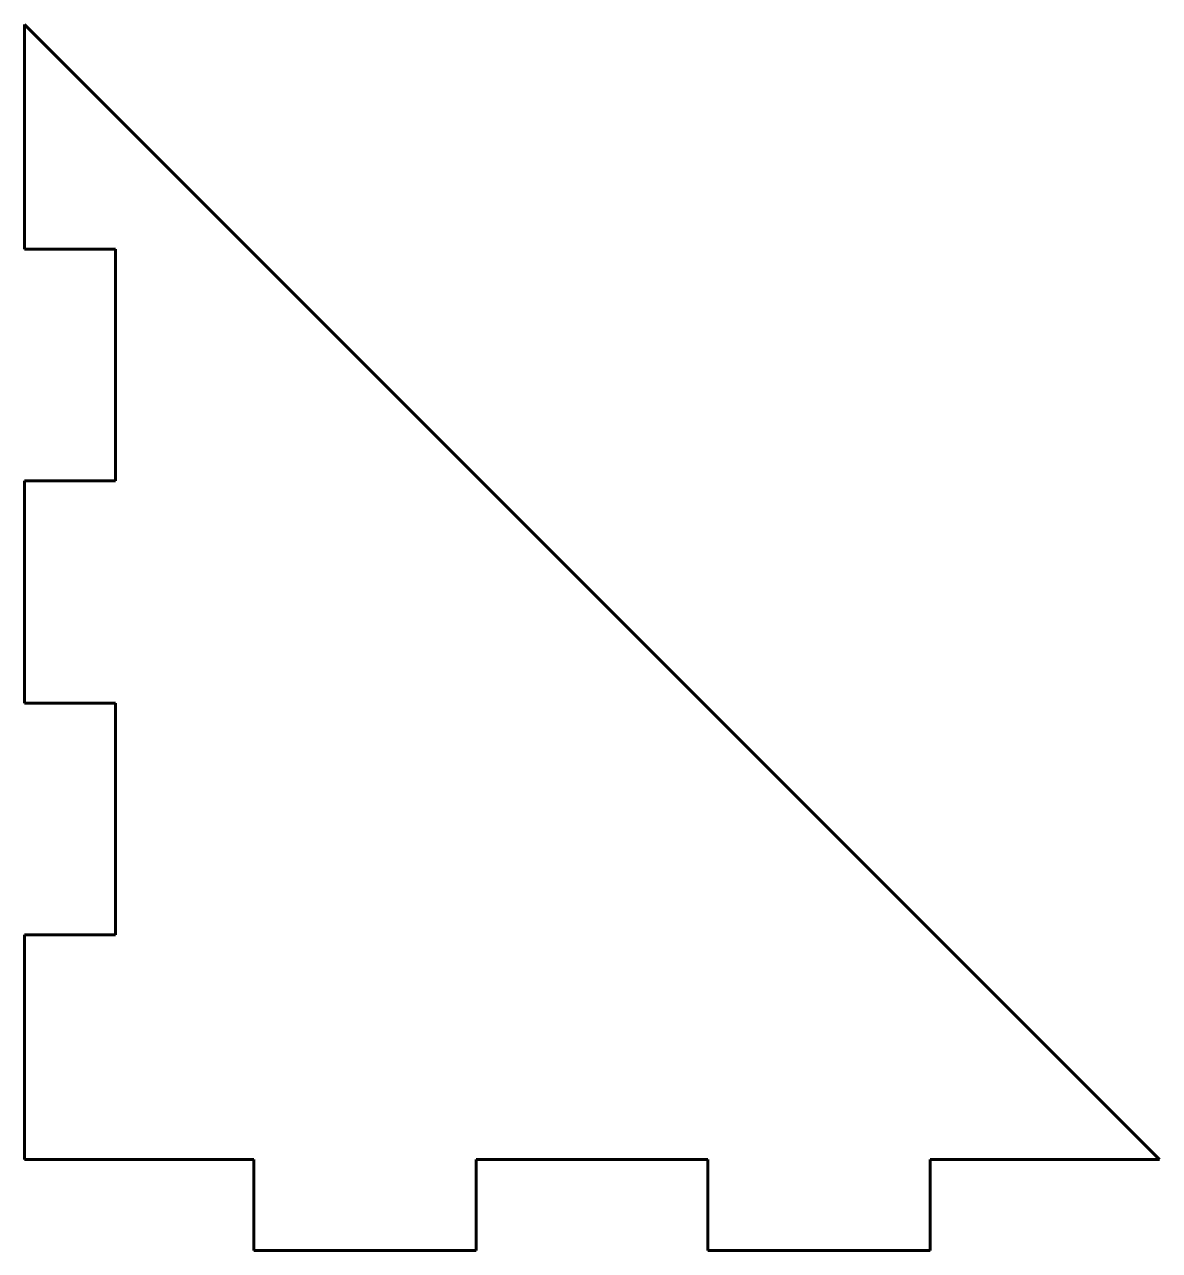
# Model space of a CAD drawing. Header units: millimetres. Extents: x 56 to 156, y 123 to 231.
import ezdxf

# ---------------------------------------------------------------- set-up
doc = ezdxf.new("R2010")
doc.units = ezdxf.units.MM
doc.linetypes.add('K5LT_BASIC', pattern=[0])
doc.layers.add('Системный слой', color=7, linetype='Continuous')

msp = doc.modelspace()

# ---------------------------------------------------------------- linework, layer by layer
at = {"layer": 'Системный слой', "color": 150, "linetype": 'K5LT_BASIC', "lineweight": 60, "true_color": 0x0080ff}
for p, q in [((55.71, 231.25), (55.71, 211.45)), ((155.71, 131.25), (55.71, 231.25)), ((55.71, 211.45), (63.71, 211.45)), ((63.71, 211.45), (63.71, 191.05)), ((63.71, 191.05), (55.71, 191.05)), ((55.71, 191.05), (55.71, 171.45)), ((55.71, 171.45), (63.71, 171.45)), ((63.71, 171.45), (63.71, 151.05)), ((55.71, 151.05), (55.71, 131.25)), ((63.71, 151.05), (55.71, 151.05)), ((55.71, 131.25), (75.91, 131.25)), ((75.91, 131.25), (75.91, 123.25)), ((95.51, 131.25), (115.91, 131.25)), ((95.51, 123.25), (95.51, 131.25)), ((115.91, 131.25), (115.91, 123.25)), ((135.51, 131.25), (155.71, 131.25)), ((135.51, 123.25), (135.51, 131.25)), ((75.91, 123.25), (95.51, 123.25)), ((115.91, 123.25), (135.51, 123.25))]:
    msp.add_line(p, q, dxfattribs=at)

doc.saveas('drawing.dxf')
